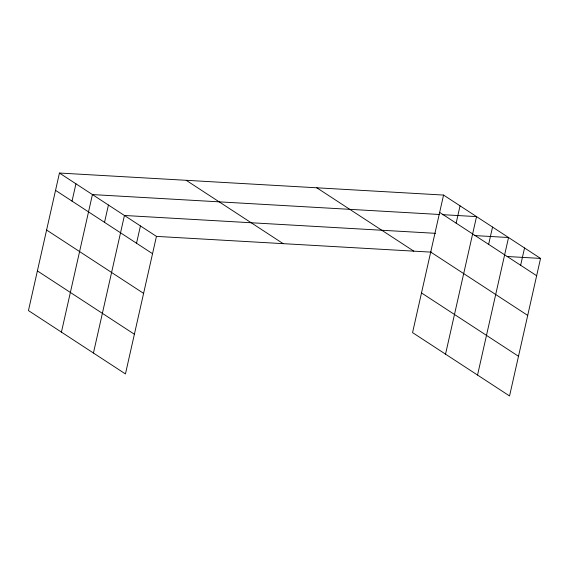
<?xml version="1.0" encoding="UTF-8"?>
<svg xmlns="http://www.w3.org/2000/svg" width="569" height="569" viewBox="0 0 569 569"><rect width="100%" height="100%" fill="white"/><g stroke="black" fill="none" stroke-linecap="round" stroke-linejoin="round"><path stroke-width="0.85" d="M59.446 173.033L28.45 310.582L125.443 373.933L156.439 236.384L59.446 173.033L443.557 195.067L540.55 258.418L509.554 395.967L412.561 332.616L443.557 195.067M72.035 201.12L75.933 183.808M61.431 332.118L92.427 194.577L439.567 214.485M104.525 222.344L108.43 205.025M93.437 353.029L124.433 215.48L435.484 233.326M136.532 243.248L140.436 225.936M456.146 223.155L460.044 205.836M445.534 354.153L476.538 216.611L442.205 214.641M488.636 244.371L492.541 227.059M477.547 375.056L508.544 237.515L474.212 235.545M520.642 265.282L524.547 247.963M156.439 236.384L431.402 252.159M507.1 256.498L540.55 258.418M439.652 212.379L536.645 275.73M430.712 252.06L527.705 315.411M316.798 187.798L413.791 251.149M421.501 292.935L518.494 356.286M186.205 180.309L283.198 243.66M55.549 190.352L152.542 253.703M46.601 230.025L143.594 293.376M37.39 270.908L134.384 334.252"/></g></svg>
